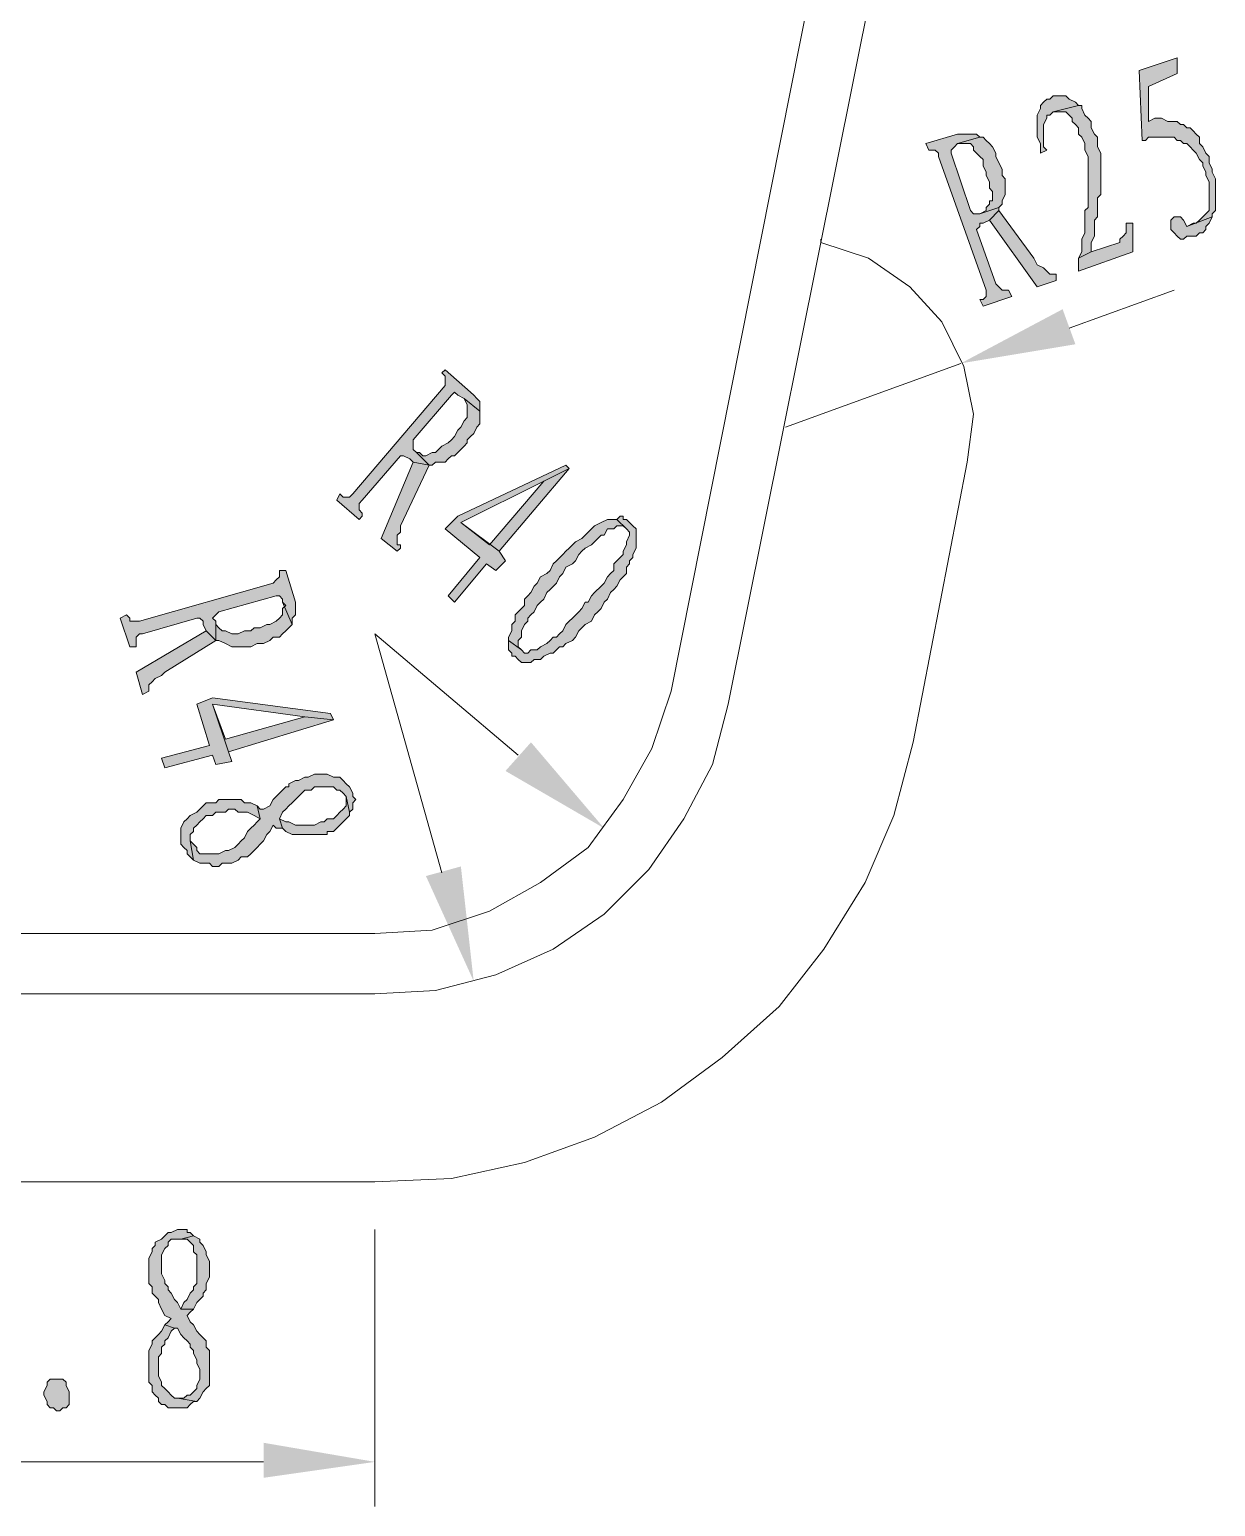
# Model space of a CAD drawing. Header units: inches. Extents: x 20 to 409, y 5 to 283.
# Drawn here: x 142.4 to 158.17, y 82.4 to 102.03 of the extents above; entities that cross this region are included whole.
import ezdxf

# ---------------------------------------------------------------- set-up
doc = ezdxf.new("R2010")
doc.units = ezdxf.units.IN
doc.header["$MEASUREMENT"] = 0
doc.layers.add('C00-00-00', color=7, linetype='Continuous')

msp = doc.modelspace()

# ---------------------------------------------------------------- hatches: boundary and pattern name
at = {"layer": 'C00-00-00'}
h = msp.add_hatch(color=0, dxfattribs=at)
h.dxf.hatch_style = 2
h.paths.add_polyline_path([(157.658, 101.66), (157.15, 101.491), (157.193, 100.559), (157.235, 100.559), (157.277, 100.602), (157.616, 100.602), (157.658, 100.559), (157.701, 100.559), (157.743, 100.517), (157.785, 100.517), (157.828, 100.475), (157.87, 100.432), (157.912, 100.39), (157.955, 100.305), (157.997, 100.263), (157.997, 100.221), (158.039, 100.136), (158.039, 100.094), (158.082, 100.009), (158.082, 99.882), (158.082, 99.797), (158.082, 99.628), (158.039, 99.586), (157.997, 99.543), (157.955, 99.501), (157.912, 99.459), (157.87, 99.459), (157.785, 99.416), (158.124, 99.543), (158.124, 99.586), (158.166, 99.628), (158.166, 100.051), (158.124, 100.136), (158.124, 100.178), (158.082, 100.263), (158.082, 100.348), (158.039, 100.39), (157.997, 100.475), (157.955, 100.517), (157.955, 100.602), (157.912, 100.644), (157.87, 100.686), (157.828, 100.729), (157.785, 100.729), (157.743, 100.771), (157.701, 100.771), (157.658, 100.813), (157.531, 100.813), (157.447, 100.856), (157.362, 100.856), (157.277, 100.813), (157.277, 101.279), (157.658, 101.448)])
h = msp.add_hatch(color=0, dxfattribs=at)
h.dxf.hatch_style = 2
h.paths.add_polyline_path([(156.007, 101.152), (155.965, 101.11), (155.923, 101.11), (155.88, 101.067), (155.838, 101.025), (155.838, 100.983), (155.796, 100.898), (155.796, 100.602), (155.838, 100.517), (155.838, 100.39), (155.923, 100.432), (155.88, 100.475), (155.88, 100.771), (155.923, 100.856), (155.923, 100.898), (155.965, 100.898), (156.007, 100.94), (156.346, 101.025), (156.304, 101.067), (156.219, 101.11), (156.177, 101.152)])
h = msp.add_hatch(color=0, dxfattribs=at)
h.dxf.hatch_style = 2
h.paths.add_polyline_path([(156.346, 101.025), (156.007, 100.94), (156.177, 100.94), (156.219, 100.898), (156.261, 100.856), (156.261, 100.813), (156.304, 100.771), (156.346, 100.729), (156.346, 100.644), (156.388, 100.602), (156.431, 100.517), (156.431, 100.432), (156.473, 100.348), (156.473, 99.84), (156.473, 99.797), (156.473, 99.67), (156.431, 99.628), (156.431, 99.332), (156.388, 99.247), (156.388, 99.078), (156.346, 98.993), (156.515, 99.078), (156.515, 99.205), (156.558, 99.289), (156.558, 99.501), (156.6, 99.543), (156.6, 99.797), (156.642, 99.84), (156.642, 100.39), (156.6, 100.475), (156.6, 100.602), (156.558, 100.644), (156.515, 100.729), (156.515, 100.813), (156.473, 100.856), (156.431, 100.898), (156.388, 100.983), (156.388, 101.025)])
h = msp.add_hatch(color=0, dxfattribs=at)
h.dxf.hatch_style = 2
h.paths.add_polyline_path([(154.737, 100.644), (154.314, 100.517), (154.356, 100.432), (154.441, 100.432), (154.483, 100.39), (154.483, 100.348), (155.118, 98.57), (155.118, 98.485), (155.076, 98.443), (155.034, 98.443), (155.076, 98.358), (155.457, 98.485), (155.415, 98.57), (155.33, 98.57), (155.288, 98.612), (155.245, 98.654), (154.991, 99.374), (155.034, 99.416), (155.034, 99.459), (155.076, 99.459), (155.161, 99.501), (155.288, 99.628), (155.288, 99.67), (155.034, 99.586), (154.949, 99.586), (154.907, 99.628), (154.653, 100.39), (154.653, 100.432), (154.695, 100.475), (154.737, 100.517), (155.034, 100.602), (154.991, 100.644)])
h = msp.add_hatch(color=0, dxfattribs=at)
h.dxf.hatch_style = 2
h.paths.add_polyline_path([(155.034, 100.602), (154.737, 100.517), (154.907, 100.517), (154.949, 100.475), (154.949, 100.432), (154.991, 100.39), (155.034, 100.348), (155.076, 100.305), (155.076, 100.221), (155.118, 100.136), (155.118, 100.094), (155.161, 100.009), (155.161, 99.924), (155.203, 99.882), (155.203, 99.755), (155.161, 99.755), (155.161, 99.713), (155.118, 99.67), (155.118, 99.628), (155.034, 99.586), (155.288, 99.67), (155.33, 99.713), (155.33, 99.755), (155.372, 99.84), (155.372, 100.051), (155.33, 100.094), (155.33, 100.178), (155.288, 100.263), (155.245, 100.348), (155.245, 100.39), (155.203, 100.475), (155.161, 100.517), (155.118, 100.559), (155.076, 100.602)])
h = msp.add_hatch(color=0, dxfattribs=at)
h.dxf.hatch_style = 2
h.paths.add_polyline_path([(155.288, 99.628), (155.161, 99.501), (155.796, 98.612), (156.05, 98.697), (156.05, 98.781), (156.007, 98.781), (155.965, 98.781), (155.923, 98.824), (155.88, 98.866), (155.796, 98.908), (155.753, 98.993)])
h = msp.add_hatch(color=0, dxfattribs=at)
h.dxf.hatch_style = 2
h.paths.add_polyline_path([(157.066, 99.459), (156.981, 99.459), (156.981, 99.416), (156.981, 99.332), (156.939, 99.289), (156.896, 99.247), (156.896, 99.205), (156.515, 99.078), (156.346, 98.993), (156.346, 98.824), (157.066, 99.078)])
h = msp.add_hatch(color=0, dxfattribs=at)
h.dxf.hatch_style = 2
h.paths.add_polyline_path([(157.616, 99.543), (157.574, 99.501), (157.574, 99.374), (157.616, 99.332), (157.658, 99.289), (157.701, 99.247), (157.743, 99.247), (157.785, 99.289), (157.912, 99.289), (157.955, 99.332), (157.997, 99.332), (158.039, 99.374), (158.039, 99.416), (158.082, 99.459), (158.124, 99.543), (157.785, 99.416), (157.743, 99.501), (157.701, 99.543)])
h = msp.add_hatch(color=0, dxfattribs=at)
h.dxf.hatch_style = 2
h.paths.add_polyline_path([(156.134, 98.316), (156.304, 97.85), (154.78, 97.596)])
h = msp.add_hatch(color=0, dxfattribs=at)
h.dxf.hatch_style = 2
h.paths.add_polyline_path([(148.26, 97.215), (147.922, 97.511), (147.879, 97.469), (147.922, 97.427), (147.922, 97.3), (146.694, 95.86), (146.652, 95.818), (146.567, 95.818), (146.525, 95.86), (146.482, 95.776), (146.779, 95.522), (146.821, 95.564), (146.821, 95.606), (146.779, 95.649), (146.779, 95.733), (146.821, 95.776), (147.329, 96.368), (147.371, 96.368), (147.456, 96.326), (147.498, 96.284), (147.71, 96.241), (147.541, 96.411), (147.498, 96.453), (147.498, 96.58), (148.006, 97.173), (148.049, 97.215), (148.091, 97.173), (148.176, 97.13), (148.387, 96.961), (148.387, 97.088), (148.345, 97.13), (148.303, 97.173)])
h = msp.add_hatch(color=0, dxfattribs=at)
h.dxf.hatch_style = 2
h.paths.add_polyline_path([(148.387, 96.961), (148.176, 97.13), (148.218, 97.046), (148.218, 96.876), (148.176, 96.834), (148.133, 96.749), (148.091, 96.707), (148.049, 96.622), (148.006, 96.58), (147.964, 96.538), (147.879, 96.495), (147.837, 96.453), (147.795, 96.411), (147.752, 96.411), (147.668, 96.368), (147.625, 96.368), (147.583, 96.411), (147.541, 96.411), (147.71, 96.241), (147.752, 96.241), (147.795, 96.284), (147.879, 96.284), (147.922, 96.284), (147.964, 96.326), (148.006, 96.368), (148.049, 96.368), (148.133, 96.453), (148.176, 96.495), (148.218, 96.538), (148.218, 96.58), (148.26, 96.622), (148.303, 96.665), (148.345, 96.749), (148.387, 96.792)])
h = msp.add_hatch(color=0, dxfattribs=at)
h.dxf.hatch_style = 2
h.paths.add_polyline_path([(147.71, 96.241), (147.498, 96.284), (147.075, 95.268), (147.287, 95.098), (147.329, 95.141), (147.329, 95.183), (147.287, 95.183), (147.287, 95.31), (147.329, 95.352), (147.329, 95.437), (147.371, 95.522)])
h = msp.add_hatch(color=0, dxfattribs=at)
h.dxf.hatch_style = 2
h.paths.add_polyline_path([(149.573, 96.199), (149.53, 96.241), (148.091, 95.564), (147.922, 95.395), (148.387, 95.014), (147.964, 94.506), (148.049, 94.421), (148.472, 94.929), (148.599, 94.844), (148.726, 94.971), (148.641, 95.098), (148.133, 95.479), (149.234, 96.03)])
h = msp.add_hatch(color=0, dxfattribs=at)
h.dxf.hatch_style = 2
h.paths.add_polyline_path([(149.573, 96.199), (149.234, 96.03), (148.514, 95.183), (148.133, 95.479), (148.641, 95.098)])
h = msp.add_hatch(color=0, dxfattribs=at)
h.dxf.hatch_style = 2
h.paths.add_polyline_path([(150.377, 95.479), (150.335, 95.522), (150.292, 95.522), (150.292, 95.564), (150.25, 95.564), (150.208, 95.522), (150.335, 95.395), (150.377, 95.352), (150.377, 95.31), (150.335, 95.225), (150.335, 95.183), (150.292, 95.098), (150.292, 95.056), (150.25, 95.014), (150.208, 94.971), (150.165, 94.929), (150.165, 94.844), (150.123, 94.802), (150.081, 94.76), (150.038, 94.675), (149.996, 94.633), (149.911, 94.548), (149.869, 94.506), (149.827, 94.421), (149.784, 94.421), (149.742, 94.336), (149.7, 94.294), (149.615, 94.209), (149.573, 94.167), (149.53, 94.125), (149.488, 94.04), (149.446, 93.998), (149.403, 93.955), (149.361, 93.955), (149.319, 93.913), (149.276, 93.871), (149.192, 93.828), (149.149, 93.786), (149.065, 93.786), (149.022, 93.744), (148.98, 93.744), (148.938, 93.786), (148.768, 93.913), (148.768, 93.786), (148.811, 93.744), (148.811, 93.701), (148.853, 93.701), (148.895, 93.659), (148.938, 93.617), (149.065, 93.617), (149.107, 93.659), (149.192, 93.659), (149.234, 93.701), (149.319, 93.744), (149.361, 93.744), (149.403, 93.786), (149.446, 93.828), (149.488, 93.828), (149.53, 93.871), (149.615, 93.913), (149.657, 93.955), (149.7, 94.04), (149.742, 94.082), (149.784, 94.125), (149.869, 94.167), (149.911, 94.252), (149.954, 94.294), (149.996, 94.336), (150.038, 94.421), (150.081, 94.463), (150.123, 94.548), (150.165, 94.59), (150.208, 94.633), (150.25, 94.717), (150.292, 94.76), (150.335, 94.802), (150.335, 94.887), (150.377, 94.929), (150.377, 94.971), (150.419, 95.014), (150.419, 95.056), (150.462, 95.141), (150.462, 95.395), (150.419, 95.437)])
h = msp.add_hatch(color=0, dxfattribs=at)
h.dxf.hatch_style = 2
h.paths.add_polyline_path([(150.208, 95.522), (150.081, 95.522), (149.996, 95.479), (149.911, 95.437), (149.869, 95.395), (149.827, 95.352), (149.784, 95.31), (149.742, 95.268), (149.657, 95.225), (149.615, 95.183), (149.573, 95.141), (149.53, 95.098), (149.488, 95.056), (149.403, 94.971), (149.361, 94.929), (149.319, 94.844), (149.276, 94.802), (149.192, 94.76), (149.149, 94.675), (149.107, 94.633), (149.065, 94.548), (149.022, 94.506), (148.98, 94.463), (148.98, 94.379), (148.938, 94.336), (148.895, 94.294), (148.853, 94.252), (148.853, 94.167), (148.811, 94.125), (148.811, 94.04), (148.768, 93.955), (148.768, 93.913), (148.938, 93.786), (148.895, 93.828), (148.895, 93.913), (148.938, 93.955), (148.938, 94.04), (148.98, 94.125), (149.022, 94.167), (149.022, 94.209), (149.065, 94.252), (149.107, 94.294), (149.149, 94.379), (149.192, 94.421), (149.234, 94.463), (149.276, 94.548), (149.319, 94.59), (149.403, 94.675), (149.446, 94.76), (149.488, 94.802), (149.53, 94.887), (149.615, 94.929), (149.657, 94.971), (149.7, 95.056), (149.742, 95.098), (149.784, 95.141), (149.869, 95.183), (149.911, 95.225), (149.954, 95.268), (149.996, 95.31), (150.038, 95.31), (150.081, 95.395), (150.165, 95.395), (150.208, 95.437), (150.292, 95.437), (150.335, 95.395)])
h = msp.add_hatch(color=0, dxfattribs=at)
h.dxf.hatch_style = 2
h.paths.add_polyline_path([(145.932, 94.421), (145.805, 94.844), (145.72, 94.844), (145.72, 94.802), (145.72, 94.76), (145.678, 94.717), (145.636, 94.675), (143.858, 94.167), (143.731, 94.167), (143.731, 94.209), (143.688, 94.252), (143.604, 94.209), (143.731, 93.828), (143.815, 93.828), (143.815, 93.913), (143.815, 93.955), (143.858, 93.998), (143.9, 93.998), (144.62, 94.209), (144.662, 94.209), (144.704, 94.167), (144.704, 94.125), (144.747, 94.04), (144.874, 93.913), (144.874, 94.167), (144.831, 94.209), (144.874, 94.252), (144.916, 94.294), (145.678, 94.506), (145.72, 94.506), (145.763, 94.463), (145.763, 94.421), (145.89, 94.125), (145.89, 94.209), (145.932, 94.252)])
h = msp.add_hatch(color=0, dxfattribs=at)
h.dxf.hatch_style = 2
h.paths.add_polyline_path([(145.89, 94.125), (145.763, 94.421), (145.805, 94.379), (145.763, 94.336), (145.763, 94.252), (145.72, 94.209), (145.678, 94.167), (145.593, 94.125), (145.551, 94.125), (145.466, 94.082), (145.382, 94.082), (145.339, 94.04), (145.255, 94.04), (145.17, 93.998), (145.085, 93.998), (145.001, 94.04), (144.958, 94.04), (144.916, 94.082), (144.874, 94.125), (144.874, 94.167), (144.874, 93.913), (144.916, 93.913), (145.001, 93.871), (145.085, 93.828), (145.339, 93.828), (145.424, 93.871), (145.509, 93.871), (145.593, 93.913), (145.636, 93.955), (145.72, 93.955), (145.763, 93.998), (145.805, 94.04), (145.847, 94.082)])
h = msp.add_hatch(color=0, dxfattribs=at)
h.dxf.hatch_style = 2
h.paths.add_polyline_path([(144.874, 93.913), (144.747, 94.04), (143.815, 93.49), (143.9, 93.193), (143.985, 93.236), (143.985, 93.32), (144.027, 93.363), (144.069, 93.405), (144.154, 93.447), (144.196, 93.49)])
h = msp.add_hatch(color=0, dxfattribs=at)
h.dxf.hatch_style = 2
h.paths.add_polyline_path([(146.44, 92.855), (146.398, 92.939), (144.831, 93.151), (144.62, 93.066), (144.789, 92.516), (144.154, 92.347), (144.196, 92.22), (144.831, 92.389), (144.874, 92.262), (145.085, 92.304), (145.043, 92.431), (144.831, 93.066), (146.059, 92.897)])
h = msp.add_hatch(color=0, dxfattribs=at)
h.dxf.hatch_style = 2
h.paths.add_polyline_path([(146.44, 92.855), (146.059, 92.897), (145.001, 92.601), (144.831, 93.066), (145.043, 92.431)])
h = msp.add_hatch(color=0, dxfattribs=at)
h.dxf.hatch_style = 2
h.paths.add_polyline_path([(149.065, 92.558), (148.726, 92.177), (150.038, 91.415)])
h = msp.add_hatch(color=0, dxfattribs=at)
h.dxf.hatch_style = 2
h.paths.add_polyline_path([(146.694, 91.839), (146.694, 91.881), (146.652, 91.966), (146.609, 92.008), (146.567, 92.05), (146.525, 92.093), (146.44, 92.093), (146.355, 92.135), (146.186, 92.135), (146.101, 92.093), (146.059, 92.093), (145.974, 92.05), (145.932, 92.05), (145.847, 92.008), (145.847, 91.966), (145.805, 91.966), (145.763, 91.923), (145.72, 91.881), (145.678, 91.839), (145.636, 91.796), (145.593, 91.712), (145.509, 91.669), (145.466, 91.669), (145.424, 91.712), (145.466, 91.542), (145.424, 91.5), (145.382, 91.458), (145.339, 91.415), (145.297, 91.373), (145.255, 91.288), (145.212, 91.246), (145.17, 91.204), (145.128, 91.161), (145.043, 91.119), (145.001, 91.119), (144.916, 91.077), (144.662, 91.077), (144.62, 91.119), (144.62, 91.161), (144.577, 91.204), (144.535, 91.246), (144.577, 90.992), (144.662, 90.95), (144.789, 90.95), (144.831, 90.907), (144.916, 90.907), (144.958, 90.95), (145.085, 90.95), (145.17, 90.992), (145.212, 91.034), (145.297, 91.034), (145.339, 91.077), (145.382, 91.119), (145.424, 91.161), (145.466, 91.204), (145.509, 91.246), (145.551, 91.331), (145.593, 91.373), (145.636, 91.458), (145.678, 91.415), (145.763, 91.415), (145.72, 91.542), (145.763, 91.627), (145.805, 91.669), (145.847, 91.712), (145.89, 91.754), (145.932, 91.796), (145.974, 91.839), (146.017, 91.881), (146.059, 91.923), (146.144, 91.923), (146.186, 91.966), (146.44, 91.966), (146.482, 91.923), (146.525, 91.923), (146.567, 91.881), (146.609, 91.839), (146.652, 91.627), (146.694, 91.669), (146.694, 91.754), (146.736, 91.796)])
h = msp.add_hatch(color=0, dxfattribs=at)
h.dxf.hatch_style = 2
h.paths.add_polyline_path([(145.424, 91.712), (145.339, 91.754), (145.255, 91.754), (145.212, 91.796), (144.916, 91.796), (144.874, 91.754), (144.747, 91.754), (144.704, 91.712), (144.662, 91.669), (144.62, 91.627), (144.535, 91.585), (144.493, 91.542), (144.45, 91.5), (144.408, 91.415), (144.408, 91.204), (144.45, 91.161), (144.493, 91.119), (144.493, 91.077), (144.535, 91.034), (144.577, 90.992), (144.535, 91.246), (144.535, 91.331), (144.577, 91.373), (144.577, 91.415), (144.62, 91.458), (144.662, 91.5), (144.704, 91.542), (144.747, 91.585), (144.831, 91.585), (144.874, 91.627), (145.001, 91.627), (145.043, 91.669), (145.128, 91.669), (145.17, 91.627), (145.297, 91.627), (145.382, 91.585), (145.466, 91.542)])
h = msp.add_hatch(color=0, dxfattribs=at)
h.dxf.hatch_style = 2
h.paths.add_polyline_path([(146.652, 91.627), (146.609, 91.839), (146.609, 91.712), (146.567, 91.669), (146.525, 91.627), (146.482, 91.585), (146.44, 91.542), (146.355, 91.542), (146.313, 91.5), (146.271, 91.5), (146.186, 91.458), (145.932, 91.458), (145.847, 91.5), (145.805, 91.5), (145.72, 91.542), (145.763, 91.415), (145.805, 91.373), (145.89, 91.331), (145.974, 91.331), (146.017, 91.331), (146.355, 91.331), (146.355, 91.373), (146.44, 91.373), (146.482, 91.415), (146.525, 91.458), (146.567, 91.5), (146.609, 91.542), (146.652, 91.585)])
h = msp.add_hatch(color=0, dxfattribs=at)
h.dxf.hatch_style = 2
h.paths.add_polyline_path([(148.133, 90.907), (147.668, 90.78), (148.303, 89.383)])
h = msp.add_hatch(color=0, dxfattribs=at)
h.dxf.hatch_style = 2
h.paths.add_polyline_path([(144.408, 86.081), (144.366, 86.081), (144.281, 86.039), (144.239, 86.039), (144.196, 85.997), (144.154, 85.954), (144.069, 85.912), (144.069, 85.87), (144.027, 85.827), (144.027, 85.785), (143.985, 85.7), (143.985, 85.362), (144.027, 85.319), (144.027, 85.235), (144.069, 85.192), (144.112, 85.15), (144.112, 85.108), (144.154, 85.023), (144.196, 84.938), (144.281, 84.896), (144.239, 84.854), (144.196, 84.811), (144.323, 84.769), (144.366, 84.769), (144.408, 84.684), (144.45, 84.642), (144.493, 84.6), (144.535, 84.557), (144.535, 84.515), (144.577, 84.473), (144.577, 84.43), (144.62, 84.346), (144.62, 84.303), (144.662, 84.219), (144.662, 84.092), (144.62, 84.007), (144.62, 83.965), (144.577, 83.922), (144.535, 83.88), (144.493, 83.88), (144.45, 83.838), (144.366, 83.838), (144.62, 83.795), (144.662, 83.838), (144.704, 83.922), (144.747, 83.965), (144.789, 84.007), (144.789, 84.473), (144.747, 84.515), (144.747, 84.6), (144.704, 84.642), (144.662, 84.684), (144.62, 84.727), (144.577, 84.811), (144.535, 84.854), (144.493, 84.938), (144.535, 84.981), (144.577, 85.023), (144.408, 85.023), (144.366, 85.108), (144.323, 85.15), (144.281, 85.235), (144.239, 85.277), (144.239, 85.319), (144.196, 85.362), (144.196, 85.404), (144.154, 85.489), (144.154, 85.743), (144.196, 85.827), (144.239, 85.87), (144.239, 85.912), (144.281, 85.954), (144.408, 85.954), (144.577, 85.997), (144.535, 86.039), (144.493, 86.039), (144.493, 86.081)])
h = msp.add_hatch(color=0, dxfattribs=at)
h.dxf.hatch_style = 2
h.paths.add_polyline_path([(144.577, 85.997), (144.408, 85.954), (144.493, 85.954), (144.535, 85.912), (144.577, 85.87), (144.577, 85.785), (144.62, 85.743), (144.62, 85.362), (144.577, 85.319), (144.577, 85.277), (144.535, 85.235), (144.493, 85.15), (144.45, 85.108), (144.408, 85.023), (144.577, 85.023), (144.62, 85.108), (144.662, 85.15), (144.704, 85.192), (144.704, 85.235), (144.747, 85.277), (144.747, 85.362), (144.789, 85.446), (144.789, 85.658), (144.747, 85.743), (144.747, 85.785), (144.704, 85.87), (144.662, 85.912), (144.662, 85.954)])
h = msp.add_hatch(color=0, dxfattribs=at)
h.dxf.hatch_style = 2
h.paths.add_polyline_path([(144.196, 84.811), (144.154, 84.727), (144.112, 84.684), (144.069, 84.642), (144.027, 84.6), (144.027, 84.557), (143.985, 84.473), (143.985, 84.049), (144.027, 84.007), (144.027, 83.922), (144.069, 83.88), (144.112, 83.838), (144.112, 83.795), (144.154, 83.753), (144.196, 83.753), (144.239, 83.711), (144.408, 83.711), (144.45, 83.711), (144.493, 83.711), (144.535, 83.753), (144.577, 83.795), (144.62, 83.795), (144.366, 83.838), (144.323, 83.838), (144.281, 83.88), (144.239, 83.922), (144.196, 83.965), (144.154, 84.007), (144.154, 84.049), (144.112, 84.134), (144.112, 84.388), (144.154, 84.43), (144.154, 84.515), (144.196, 84.557), (144.196, 84.6), (144.239, 84.642), (144.281, 84.727), (144.323, 84.769)])
h = msp.add_hatch(color=0, dxfattribs=at)
h.dxf.hatch_style = 2
h.paths.add_polyline_path([(142.842, 83.711), (142.799, 83.668), (142.757, 83.668), (142.715, 83.711), (142.672, 83.711), (142.63, 83.753), (142.63, 83.795), (142.588, 83.88), (142.588, 83.922), (142.63, 84.007), (142.63, 84.049), (142.672, 84.092), (142.842, 84.092), (142.884, 84.049), (142.884, 84.007), (142.926, 83.922), (142.926, 83.753), (142.884, 83.711)])
h = msp.add_hatch(color=0, dxfattribs=at)
h.dxf.hatch_style = 2
h.paths.add_polyline_path([(145.509, 83.245), (145.509, 82.779), (146.99, 82.991)])

# ---------------------------------------------------------------- linework, layer by layer
at = {"layer": 'C00-00-00', "color": 0, "lineweight": 0}
for points in [[(150.927, 93.236), (156.092, 119.228)], [(151.689, 93.066), (156.939, 119.228)], [(152.917, 99.205), (152.917, 99.247)], [(154.145, 92.558), (154.864, 96.284), (154.949, 96.919), (154.822, 97.554), (154.526, 98.146), (154.102, 98.612), (153.552, 98.993), (152.917, 99.205)], [(156.219, 98.062), (157.616, 98.57)], [(152.451, 96.749), (154.78, 97.596)], [(146.99, 93.998), (148.895, 92.389)], [(146.99, 93.998), (147.879, 90.823)], [(146.99, 90.018), (147.752, 90.061), (148.514, 90.315), (149.192, 90.696), (149.827, 91.161), (150.292, 91.796), (150.673, 92.474), (150.927, 93.236)], [(146.99, 89.214), (147.795, 89.256), (148.599, 89.468), (149.361, 89.807), (150.038, 90.272), (150.631, 90.865), (151.097, 91.542), (151.478, 92.262), (151.689, 93.066)], [(136.873, 86.716), (146.99, 86.716), (148.006, 86.759), (148.98, 86.97), (149.911, 87.309), (150.8, 87.775), (151.605, 88.367), (152.367, 89.045), (152.959, 89.807), (153.51, 90.696), (153.891, 91.585), (154.145, 92.558)], [(136.873, 90.018), (146.99, 90.018)], [(136.873, 89.214), (146.99, 89.214)], [(146.99, 86.081), (146.99, 82.398)], [(138.227, 82.991), (145.509, 82.991)]]:
    msp.add_lwpolyline(points, dxfattribs=at)
for points in [[(157.658, 101.66), (157.15, 101.491), (157.193, 100.559), (157.235, 100.559), (157.277, 100.602), (157.616, 100.602), (157.658, 100.559), (157.701, 100.559), (157.743, 100.517), (157.785, 100.517), (157.828, 100.475), (157.87, 100.432), (157.912, 100.39), (157.955, 100.305), (157.997, 100.263), (157.997, 100.221), (158.039, 100.136), (158.039, 100.094), (158.082, 100.009), (158.082, 99.882), (158.082, 99.797), (158.082, 99.628), (158.039, 99.586), (157.997, 99.543), (157.955, 99.501), (157.912, 99.459), (157.87, 99.459), (157.785, 99.416), (158.124, 99.543), (158.124, 99.586), (158.166, 99.628), (158.166, 100.051), (158.124, 100.136), (158.124, 100.178), (158.082, 100.263), (158.082, 100.348), (158.039, 100.39), (157.997, 100.475), (157.955, 100.517), (157.955, 100.602), (157.912, 100.644), (157.87, 100.686), (157.828, 100.729), (157.785, 100.729), (157.743, 100.771), (157.701, 100.771), (157.658, 100.813), (157.531, 100.813), (157.447, 100.856), (157.362, 100.856), (157.277, 100.813), (157.277, 101.279), (157.658, 101.448)], [(156.007, 101.152), (155.965, 101.11), (155.923, 101.11), (155.88, 101.067), (155.838, 101.025), (155.838, 100.983), (155.796, 100.898), (155.796, 100.602), (155.838, 100.517), (155.838, 100.39), (155.923, 100.432), (155.88, 100.475), (155.88, 100.771), (155.923, 100.856), (155.923, 100.898), (155.965, 100.898), (156.007, 100.94), (156.346, 101.025), (156.304, 101.067), (156.219, 101.11), (156.177, 101.152)], [(156.346, 101.025), (156.007, 100.94), (156.177, 100.94), (156.219, 100.898), (156.261, 100.856), (156.261, 100.813), (156.304, 100.771), (156.346, 100.729), (156.346, 100.644), (156.388, 100.602), (156.431, 100.517), (156.431, 100.432), (156.473, 100.348), (156.473, 99.84), (156.473, 99.797), (156.473, 99.67), (156.431, 99.628), (156.431, 99.332), (156.388, 99.247), (156.388, 99.078), (156.346, 98.993), (156.515, 99.078), (156.515, 99.205), (156.558, 99.289), (156.558, 99.501), (156.6, 99.543), (156.6, 99.797), (156.642, 99.84), (156.642, 100.39), (156.6, 100.475), (156.6, 100.602), (156.558, 100.644), (156.515, 100.729), (156.515, 100.813), (156.473, 100.856), (156.431, 100.898), (156.388, 100.983), (156.388, 101.025)], [(154.737, 100.644), (154.314, 100.517), (154.356, 100.432), (154.441, 100.432), (154.483, 100.39), (154.483, 100.348), (155.118, 98.57), (155.118, 98.485), (155.076, 98.443), (155.034, 98.443), (155.076, 98.358), (155.457, 98.485), (155.415, 98.57), (155.33, 98.57), (155.288, 98.612), (155.245, 98.654), (154.991, 99.374), (155.034, 99.416), (155.034, 99.459), (155.076, 99.459), (155.161, 99.501), (155.288, 99.628), (155.288, 99.67), (155.034, 99.586), (154.949, 99.586), (154.907, 99.628), (154.653, 100.39), (154.653, 100.432), (154.695, 100.475), (154.737, 100.517), (155.034, 100.602), (154.991, 100.644)], [(155.034, 100.602), (154.737, 100.517), (154.907, 100.517), (154.949, 100.475), (154.949, 100.432), (154.991, 100.39), (155.034, 100.348), (155.076, 100.305), (155.076, 100.221), (155.118, 100.136), (155.118, 100.094), (155.161, 100.009), (155.161, 99.924), (155.203, 99.882), (155.203, 99.755), (155.161, 99.755), (155.161, 99.713), (155.118, 99.67), (155.118, 99.628), (155.034, 99.586), (155.288, 99.67), (155.33, 99.713), (155.33, 99.755), (155.372, 99.84), (155.372, 100.051), (155.33, 100.094), (155.33, 100.178), (155.288, 100.263), (155.245, 100.348), (155.245, 100.39), (155.203, 100.475), (155.161, 100.517), (155.118, 100.559), (155.076, 100.602)], [(155.288, 99.628), (155.161, 99.501), (155.796, 98.612), (156.05, 98.697), (156.05, 98.781), (156.007, 98.781), (155.965, 98.781), (155.923, 98.824), (155.88, 98.866), (155.796, 98.908), (155.753, 98.993)], [(157.066, 99.459), (156.981, 99.459), (156.981, 99.416), (156.981, 99.332), (156.939, 99.289), (156.896, 99.247), (156.896, 99.205), (156.515, 99.078), (156.346, 98.993), (156.346, 98.824), (157.066, 99.078)], [(157.616, 99.543), (157.574, 99.501), (157.574, 99.374), (157.616, 99.332), (157.658, 99.289), (157.701, 99.247), (157.743, 99.247), (157.785, 99.289), (157.912, 99.289), (157.955, 99.332), (157.997, 99.332), (158.039, 99.374), (158.039, 99.416), (158.082, 99.459), (158.124, 99.543), (157.785, 99.416), (157.743, 99.501), (157.701, 99.543)], [(148.26, 97.215), (147.922, 97.511), (147.879, 97.469), (147.922, 97.427), (147.922, 97.3), (146.694, 95.86), (146.652, 95.818), (146.567, 95.818), (146.525, 95.86), (146.482, 95.776), (146.779, 95.522), (146.821, 95.564), (146.821, 95.606), (146.779, 95.649), (146.779, 95.733), (146.821, 95.776), (147.329, 96.368), (147.371, 96.368), (147.456, 96.326), (147.498, 96.284), (147.71, 96.241), (147.541, 96.411), (147.498, 96.453), (147.498, 96.58), (148.006, 97.173), (148.049, 97.215), (148.091, 97.173), (148.176, 97.13), (148.387, 96.961), (148.387, 97.088), (148.345, 97.13), (148.303, 97.173)], [(148.387, 96.961), (148.176, 97.13), (148.218, 97.046), (148.218, 96.876), (148.176, 96.834), (148.133, 96.749), (148.091, 96.707), (148.049, 96.622), (148.006, 96.58), (147.964, 96.538), (147.879, 96.495), (147.837, 96.453), (147.795, 96.411), (147.752, 96.411), (147.668, 96.368), (147.625, 96.368), (147.583, 96.411), (147.541, 96.411), (147.71, 96.241), (147.752, 96.241), (147.795, 96.284), (147.879, 96.284), (147.922, 96.284), (147.964, 96.326), (148.006, 96.368), (148.049, 96.368), (148.133, 96.453), (148.176, 96.495), (148.218, 96.538), (148.218, 96.58), (148.26, 96.622), (148.303, 96.665), (148.345, 96.749), (148.387, 96.792)], [(147.71, 96.241), (147.498, 96.284), (147.075, 95.268), (147.287, 95.098), (147.329, 95.141), (147.329, 95.183), (147.287, 95.183), (147.287, 95.31), (147.329, 95.352), (147.329, 95.437), (147.371, 95.522)], [(149.573, 96.199), (149.53, 96.241), (148.091, 95.564), (147.922, 95.395), (148.387, 95.014), (147.964, 94.506), (148.049, 94.421), (148.472, 94.929), (148.599, 94.844), (148.726, 94.971), (148.641, 95.098), (148.133, 95.479), (149.234, 96.03)], [(149.573, 96.199), (149.234, 96.03), (148.514, 95.183), (148.133, 95.479), (148.641, 95.098)], [(150.377, 95.479), (150.335, 95.522), (150.292, 95.522), (150.292, 95.564), (150.25, 95.564), (150.208, 95.522), (150.335, 95.395), (150.377, 95.352), (150.377, 95.31), (150.335, 95.225), (150.335, 95.183), (150.292, 95.098), (150.292, 95.056), (150.25, 95.014), (150.208, 94.971), (150.165, 94.929), (150.165, 94.844), (150.123, 94.802), (150.081, 94.76), (150.038, 94.675), (149.996, 94.633), (149.911, 94.548), (149.869, 94.506), (149.827, 94.421), (149.784, 94.421), (149.742, 94.336), (149.7, 94.294), (149.615, 94.209), (149.573, 94.167), (149.53, 94.125), (149.488, 94.04), (149.446, 93.998), (149.403, 93.955), (149.361, 93.955), (149.319, 93.913), (149.276, 93.871), (149.192, 93.828), (149.149, 93.786), (149.065, 93.786), (149.022, 93.744), (148.98, 93.744), (148.938, 93.786), (148.768, 93.913), (148.768, 93.786), (148.811, 93.744), (148.811, 93.701), (148.853, 93.701), (148.895, 93.659), (148.938, 93.617), (149.065, 93.617), (149.107, 93.659), (149.192, 93.659), (149.234, 93.701), (149.319, 93.744), (149.361, 93.744), (149.403, 93.786), (149.446, 93.828), (149.488, 93.828), (149.53, 93.871), (149.615, 93.913), (149.657, 93.955), (149.7, 94.04), (149.742, 94.082), (149.784, 94.125), (149.869, 94.167), (149.911, 94.252), (149.954, 94.294), (149.996, 94.336), (150.038, 94.421), (150.081, 94.463), (150.123, 94.548), (150.165, 94.59), (150.208, 94.633), (150.25, 94.717), (150.292, 94.76), (150.335, 94.802), (150.335, 94.887), (150.377, 94.929), (150.377, 94.971), (150.419, 95.014), (150.419, 95.056), (150.462, 95.141), (150.462, 95.395), (150.419, 95.437)], [(150.208, 95.522), (150.081, 95.522), (149.996, 95.479), (149.911, 95.437), (149.869, 95.395), (149.827, 95.352), (149.784, 95.31), (149.742, 95.268), (149.657, 95.225), (149.615, 95.183), (149.573, 95.141), (149.53, 95.098), (149.488, 95.056), (149.403, 94.971), (149.361, 94.929), (149.319, 94.844), (149.276, 94.802), (149.192, 94.76), (149.149, 94.675), (149.107, 94.633), (149.065, 94.548), (149.022, 94.506), (148.98, 94.463), (148.98, 94.379), (148.938, 94.336), (148.895, 94.294), (148.853, 94.252), (148.853, 94.167), (148.811, 94.125), (148.811, 94.04), (148.768, 93.955), (148.768, 93.913), (148.938, 93.786), (148.895, 93.828), (148.895, 93.913), (148.938, 93.955), (148.938, 94.04), (148.98, 94.125), (149.022, 94.167), (149.022, 94.209), (149.065, 94.252), (149.107, 94.294), (149.149, 94.379), (149.192, 94.421), (149.234, 94.463), (149.276, 94.548), (149.319, 94.59), (149.403, 94.675), (149.446, 94.76), (149.488, 94.802), (149.53, 94.887), (149.615, 94.929), (149.657, 94.971), (149.7, 95.056), (149.742, 95.098), (149.784, 95.141), (149.869, 95.183), (149.911, 95.225), (149.954, 95.268), (149.996, 95.31), (150.038, 95.31), (150.081, 95.395), (150.165, 95.395), (150.208, 95.437), (150.292, 95.437), (150.335, 95.395)], [(145.932, 94.421), (145.805, 94.844), (145.72, 94.844), (145.72, 94.802), (145.72, 94.76), (145.678, 94.717), (145.636, 94.675), (143.858, 94.167), (143.731, 94.167), (143.731, 94.209), (143.688, 94.252), (143.604, 94.209), (143.731, 93.828), (143.815, 93.828), (143.815, 93.913), (143.815, 93.955), (143.858, 93.998), (143.9, 93.998), (144.62, 94.209), (144.662, 94.209), (144.704, 94.167), (144.704, 94.125), (144.747, 94.04), (144.874, 93.913), (144.874, 94.167), (144.831, 94.209), (144.874, 94.252), (144.916, 94.294), (145.678, 94.506), (145.72, 94.506), (145.763, 94.463), (145.763, 94.421), (145.89, 94.125), (145.89, 94.209), (145.932, 94.252)], [(145.89, 94.125), (145.763, 94.421), (145.805, 94.379), (145.763, 94.336), (145.763, 94.252), (145.72, 94.209), (145.678, 94.167), (145.593, 94.125), (145.551, 94.125), (145.466, 94.082), (145.382, 94.082), (145.339, 94.04), (145.255, 94.04), (145.17, 93.998), (145.085, 93.998), (145.001, 94.04), (144.958, 94.04), (144.916, 94.082), (144.874, 94.125), (144.874, 94.167), (144.874, 93.913), (144.916, 93.913), (145.001, 93.871), (145.085, 93.828), (145.339, 93.828), (145.424, 93.871), (145.509, 93.871), (145.593, 93.913), (145.636, 93.955), (145.72, 93.955), (145.763, 93.998), (145.805, 94.04), (145.847, 94.082)], [(144.874, 93.913), (144.747, 94.04), (143.815, 93.49), (143.9, 93.193), (143.985, 93.236), (143.985, 93.32), (144.027, 93.363), (144.069, 93.405), (144.154, 93.447), (144.196, 93.49)], [(146.44, 92.855), (146.398, 92.939), (144.831, 93.151), (144.62, 93.066), (144.789, 92.516), (144.154, 92.347), (144.196, 92.22), (144.831, 92.389), (144.874, 92.262), (145.085, 92.304), (145.043, 92.431), (144.831, 93.066), (146.059, 92.897)], [(146.44, 92.855), (146.059, 92.897), (145.001, 92.601), (144.831, 93.066), (145.043, 92.431)], [(146.694, 91.839), (146.694, 91.881), (146.652, 91.966), (146.609, 92.008), (146.567, 92.05), (146.525, 92.093), (146.44, 92.093), (146.355, 92.135), (146.186, 92.135), (146.101, 92.093), (146.059, 92.093), (145.974, 92.05), (145.932, 92.05), (145.847, 92.008), (145.847, 91.966), (145.805, 91.966), (145.763, 91.923), (145.72, 91.881), (145.678, 91.839), (145.636, 91.796), (145.593, 91.712), (145.509, 91.669), (145.466, 91.669), (145.424, 91.712), (145.466, 91.542), (145.424, 91.5), (145.382, 91.458), (145.339, 91.415), (145.297, 91.373), (145.255, 91.288), (145.212, 91.246), (145.17, 91.204), (145.128, 91.161), (145.043, 91.119), (145.001, 91.119), (144.916, 91.077), (144.662, 91.077), (144.62, 91.119), (144.62, 91.161), (144.577, 91.204), (144.535, 91.246), (144.577, 90.992), (144.662, 90.95), (144.789, 90.95), (144.831, 90.907), (144.916, 90.907), (144.958, 90.95), (145.085, 90.95), (145.17, 90.992), (145.212, 91.034), (145.297, 91.034), (145.339, 91.077), (145.382, 91.119), (145.424, 91.161), (145.466, 91.204), (145.509, 91.246), (145.551, 91.331), (145.593, 91.373), (145.636, 91.458), (145.678, 91.415), (145.763, 91.415), (145.72, 91.542), (145.763, 91.627), (145.805, 91.669), (145.847, 91.712), (145.89, 91.754), (145.932, 91.796), (145.974, 91.839), (146.017, 91.881), (146.059, 91.923), (146.144, 91.923), (146.186, 91.966), (146.44, 91.966), (146.482, 91.923), (146.525, 91.923), (146.567, 91.881), (146.609, 91.839), (146.652, 91.627), (146.694, 91.669), (146.694, 91.754), (146.736, 91.796)], [(145.424, 91.712), (145.339, 91.754), (145.255, 91.754), (145.212, 91.796), (144.916, 91.796), (144.874, 91.754), (144.747, 91.754), (144.704, 91.712), (144.662, 91.669), (144.62, 91.627), (144.535, 91.585), (144.493, 91.542), (144.45, 91.5), (144.408, 91.415), (144.408, 91.204), (144.45, 91.161), (144.493, 91.119), (144.493, 91.077), (144.535, 91.034), (144.577, 90.992), (144.535, 91.246), (144.535, 91.331), (144.577, 91.373), (144.577, 91.415), (144.62, 91.458), (144.662, 91.5), (144.704, 91.542), (144.747, 91.585), (144.831, 91.585), (144.874, 91.627), (145.001, 91.627), (145.043, 91.669), (145.128, 91.669), (145.17, 91.627), (145.297, 91.627), (145.382, 91.585), (145.466, 91.542)], [(146.652, 91.627), (146.609, 91.839), (146.609, 91.712), (146.567, 91.669), (146.525, 91.627), (146.482, 91.585), (146.44, 91.542), (146.355, 91.542), (146.313, 91.5), (146.271, 91.5), (146.186, 91.458), (145.932, 91.458), (145.847, 91.5), (145.805, 91.5), (145.72, 91.542), (145.763, 91.415), (145.805, 91.373), (145.89, 91.331), (145.974, 91.331), (146.017, 91.331), (146.355, 91.331), (146.355, 91.373), (146.44, 91.373), (146.482, 91.415), (146.525, 91.458), (146.567, 91.5), (146.609, 91.542), (146.652, 91.585)], [(144.408, 86.081), (144.366, 86.081), (144.281, 86.039), (144.239, 86.039), (144.196, 85.997), (144.154, 85.954), (144.069, 85.912), (144.069, 85.87), (144.027, 85.827), (144.027, 85.785), (143.985, 85.7), (143.985, 85.362), (144.027, 85.319), (144.027, 85.235), (144.069, 85.192), (144.112, 85.15), (144.112, 85.108), (144.154, 85.023), (144.196, 84.938), (144.281, 84.896), (144.239, 84.854), (144.196, 84.811), (144.323, 84.769), (144.366, 84.769), (144.408, 84.684), (144.45, 84.642), (144.493, 84.6), (144.535, 84.557), (144.535, 84.515), (144.577, 84.473), (144.577, 84.43), (144.62, 84.346), (144.62, 84.303), (144.662, 84.219), (144.662, 84.092), (144.62, 84.007), (144.62, 83.965), (144.577, 83.922), (144.535, 83.88), (144.493, 83.88), (144.45, 83.838), (144.366, 83.838), (144.62, 83.795), (144.662, 83.838), (144.704, 83.922), (144.747, 83.965), (144.789, 84.007), (144.789, 84.473), (144.747, 84.515), (144.747, 84.6), (144.704, 84.642), (144.662, 84.684), (144.62, 84.727), (144.577, 84.811), (144.535, 84.854), (144.493, 84.938), (144.535, 84.981), (144.577, 85.023), (144.408, 85.023), (144.366, 85.108), (144.323, 85.15), (144.281, 85.235), (144.239, 85.277), (144.239, 85.319), (144.196, 85.362), (144.196, 85.404), (144.154, 85.489), (144.154, 85.743), (144.196, 85.827), (144.239, 85.87), (144.239, 85.912), (144.281, 85.954), (144.408, 85.954), (144.577, 85.997), (144.535, 86.039), (144.493, 86.039), (144.493, 86.081)], [(144.577, 85.997), (144.408, 85.954), (144.493, 85.954), (144.535, 85.912), (144.577, 85.87), (144.577, 85.785), (144.62, 85.743), (144.62, 85.362), (144.577, 85.319), (144.577, 85.277), (144.535, 85.235), (144.493, 85.15), (144.45, 85.108), (144.408, 85.023), (144.577, 85.023), (144.62, 85.108), (144.662, 85.15), (144.704, 85.192), (144.704, 85.235), (144.747, 85.277), (144.747, 85.362), (144.789, 85.446), (144.789, 85.658), (144.747, 85.743), (144.747, 85.785), (144.704, 85.87), (144.662, 85.912), (144.662, 85.954)], [(144.196, 84.811), (144.154, 84.727), (144.112, 84.684), (144.069, 84.642), (144.027, 84.6), (144.027, 84.557), (143.985, 84.473), (143.985, 84.049), (144.027, 84.007), (144.027, 83.922), (144.069, 83.88), (144.112, 83.838), (144.112, 83.795), (144.154, 83.753), (144.196, 83.753), (144.239, 83.711), (144.408, 83.711), (144.45, 83.711), (144.493, 83.711), (144.535, 83.753), (144.577, 83.795), (144.62, 83.795), (144.366, 83.838), (144.323, 83.838), (144.281, 83.88), (144.239, 83.922), (144.196, 83.965), (144.154, 84.007), (144.154, 84.049), (144.112, 84.134), (144.112, 84.388), (144.154, 84.43), (144.154, 84.515), (144.196, 84.557), (144.196, 84.6), (144.239, 84.642), (144.281, 84.727), (144.323, 84.769)], [(142.842, 83.711), (142.799, 83.668), (142.757, 83.668), (142.715, 83.711), (142.672, 83.711), (142.63, 83.753), (142.63, 83.795), (142.588, 83.88), (142.588, 83.922), (142.63, 84.007), (142.63, 84.049), (142.672, 84.092), (142.842, 84.092), (142.884, 84.049), (142.884, 84.007), (142.926, 83.922), (142.926, 83.753), (142.884, 83.711)]]:
    msp.add_lwpolyline(points, close=True, dxfattribs=at)

doc.saveas('drawing.dxf')
